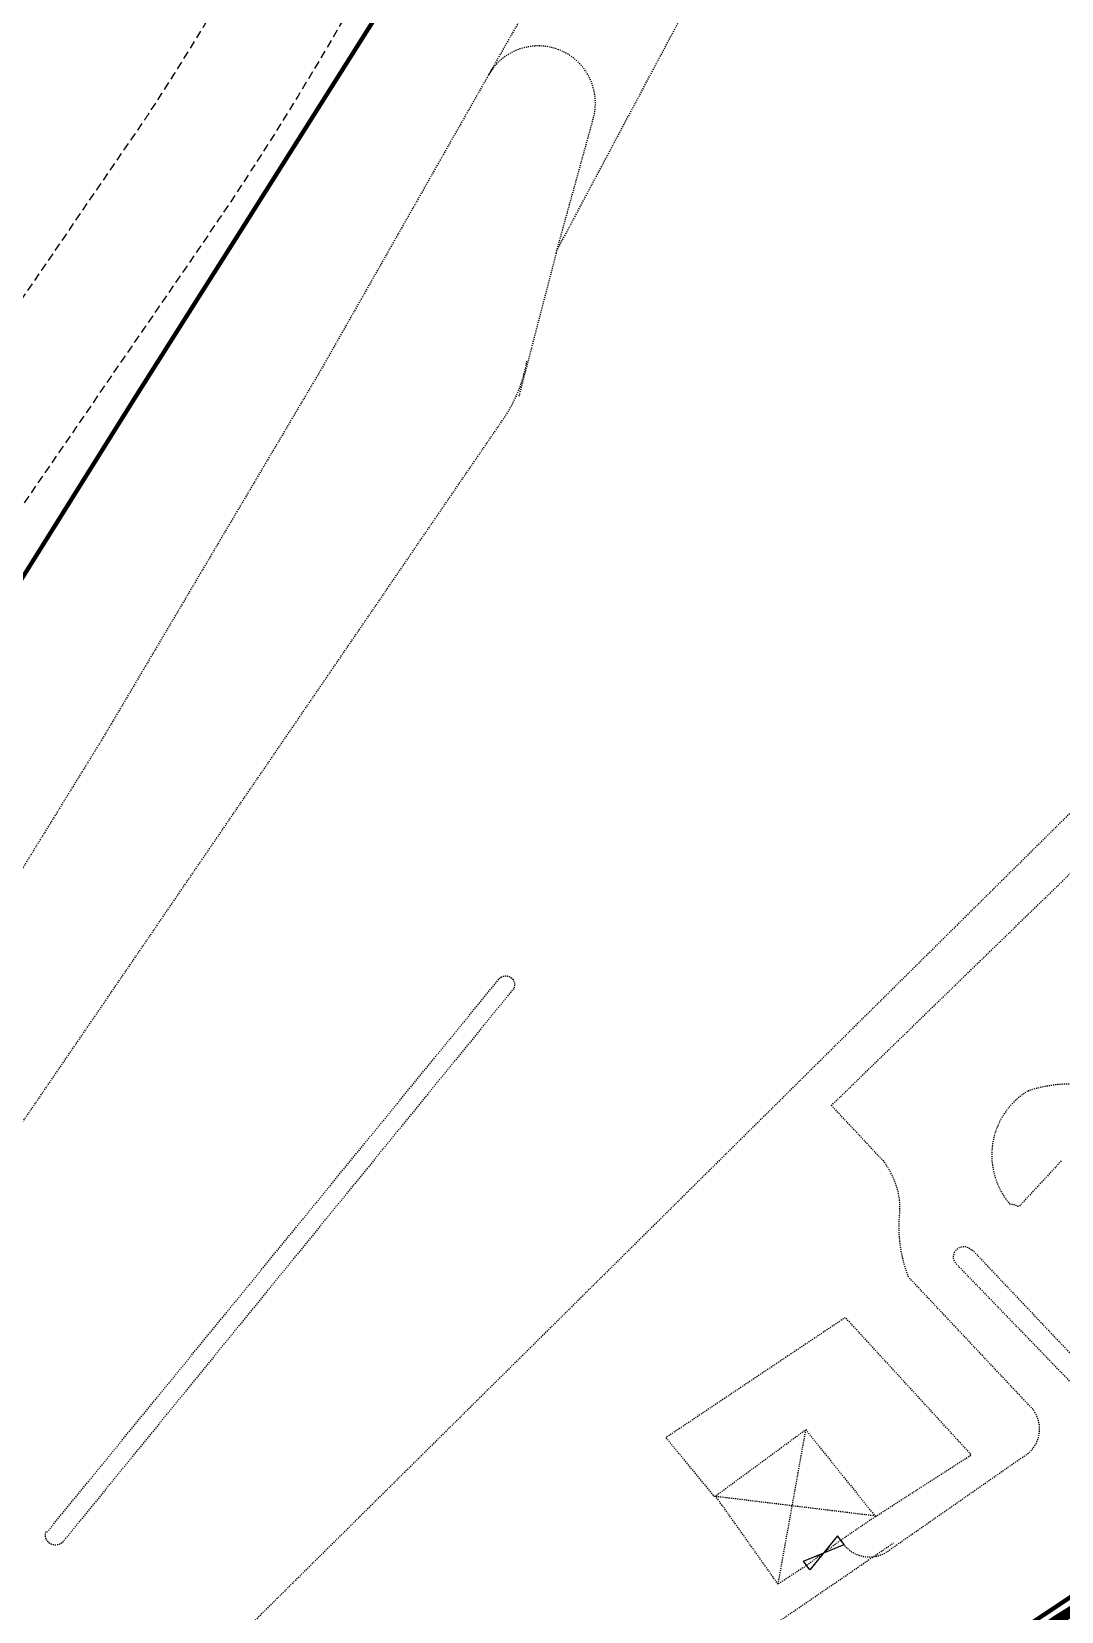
# Model space of a CAD drawing. Header units: millimetres. Extents: x 50357 to 985146, y 723188 to 1803594.
# Drawn here: x 834094 to 834189.3, y 820074.3 to 820220.6 of the extents above; entities that cross this region are included whole.
import ezdxf
from ezdxf.xclip import XClip

# ---------------------------------------------------------------- set-up
doc = ezdxf.new("R2010")
doc.units = ezdxf.units.MM
doc.header["$LTSCALE"] = 3
doc.header["$MEASUREMENT"] = 0
for name, pattern in [('DASHED', [19.05, 12.7, -6.35]), ('HIDDEN', [0.375, 0.25, -0.125]), ('PHANTOM', [2.5, 1.25, -0.25, 0.25, -0.25, 0.25, -0.25]), ('x-baseplan$0$DGN Style 2', [1.94727e-06, 0, -1.94727e-06])]:
    doc.linetypes.add(name, pattern=pattern)
doc.layers.add('00_Xref', color=7, linetype='Continuous')
doc.layers.add('_PARCEL BOUNDARY', color=10, linetype='DASHED')
doc.layers.add('DraftConditionLine_AtGradeRoad_20180809', color=7, linetype='Continuous', lineweight=0)
doc.layers.add('x-baseplan$0$AR-ROAD_AR_BS_MI_', color=7, linetype='Continuous', true_color=0x6d6d6d)

# ---------------------------------------------------------------- blocks, each defined once
blk = doc.blocks.new('x-baseplan')
at = {"layer": 'x-baseplan$0$AR-ROAD_AR_BS_MI_', "linetype": 'x-baseplan$0$DGN Style 2'}
for p, q in [((834282, 818204.91), (834285.45, 818217.4)), ((834282, 818204.91), (834278.52, 818191.56)), ((834305.1, 818096.03), (834311.56, 818087.99)), ((834302.54, 818081.73), (834297.38, 818089.02)), ((834311.55, 818087.98), (834308.34, 818085.79)), ((834308.34, 818085.79), (834305.17, 818083.45)), ((834305.17, 818083.45), (834302.52, 818081.72))]:
    blk.add_line(p, q, dxfattribs=at)
at = {"layer": 'x-baseplan$0$AR-ROAD_AR_BS_MI_', "linetype": 'ByBlock', "lineweight": -2}
for p, q in [((834308.05, 818086.2), (834305.48, 818083.05)), ((834308.65, 818085.39), (834308.05, 818086.2)), ((834304.89, 818083.86), (834308.65, 818085.39)), ((834305.48, 818083.05), (834304.89, 818083.86))]:
    blk.add_line(p, q, dxfattribs=at)
at = {"layer": 'x-baseplan$0$AR-ROAD_AR_BS_MI_', "linetype": 'x-baseplan$0$DGN Style 2', "flags": 128}
for points in [[(834296.64, 818266.97), (834296.61, 818266.86), (834296.57, 818266.74), (834296.54, 818266.62), (834296.51, 818266.5), (834296.49, 818266.38), (834296.44, 818266.16), (834294.52, 818261.04), (834292.5, 818255.94), (834290.39, 818250.88), (834288.2, 818245.86), (834285.92, 818240.88), (834283.55, 818235.94), (834279.81, 818228.56), (834260.26, 818194.18), (834240.1, 818160.14), (834218.88, 818125.7)], [(834282, 818204.91), (834282.05, 818205.13), (834311.22, 818259.88)], [(834212.44, 818095.01), (834277.13, 818189.59), (834277.26, 818189.78), (834277.38, 818189.98), (834277.51, 818190.17), (834277.63, 818190.37), (834277.74, 818190.57), (834277.86, 818190.78), (834277.97, 818190.98), (834278.07, 818191.19), (834278.17, 818191.4), (834278.27, 818191.61), (834278.37, 818191.82), (834278.46, 818192.03), (834278.55, 818192.25), (834278.63, 818192.47), (834278.71, 818192.68), (834278.78, 818192.9), (834278.86, 818193.12), (834278.92, 818193.35), (834278.99, 818193.57), (834279.05, 818193.79), (834279.11, 818194.02), (834279.16, 818194.25), (834279.21, 818194.47), (834279.29, 818194.91)], [(834344.62, 818162.09), (834344.39, 818162.07), (834343.83, 818162.01), (834343.27, 818161.93), (834342.72, 818161.85), (834342.16, 818161.76), (834341.61, 818161.66), (834341.06, 818161.55), (834340.51, 818161.43), (834339.96, 818161.3), (834339.42, 818161.16), (834338.87, 818161.01), (834338.33, 818160.85), (834333.7, 818157.18), (834236.42, 818060.84)], [(834307.47, 818126.03), (834344.61, 818162.08)], [(834234.87, 818086.54), (834276.77, 818137.81), (834276.78, 818137.82), (834276.79, 818137.83), (834276.81, 818137.84), (834276.82, 818137.85), (834276.83, 818137.86), (834276.84, 818137.87), (834276.85, 818137.88), (834276.86, 818137.89), (834276.88, 818137.89), (834276.89, 818137.9), (834276.9, 818137.91), (834276.91, 818137.92), (834276.93, 818137.92), (834276.94, 818137.93), (834276.95, 818137.94), (834276.96, 818137.94), (834276.98, 818137.95), (834276.99, 818137.96), (834277, 818137.96), (834277.02, 818137.97), (834277.03, 818137.97), (834277.04, 818137.98), (834277.06, 818137.98), (834277.07, 818137.99), (834277.09, 818137.99), (834277.1, 818138), (834277.11, 818138), (834277.13, 818138), (834277.14, 818138.01), (834277.16, 818138.01), (834277.17, 818138.01), (834277.18, 818138.02), (834277.2, 818138.02), (834277.21, 818138.02), (834277.23, 818138.02), (834277.24, 818138.02), (834277.26, 818138.03), (834277.27, 818138.03), (834277.28, 818138.03), (834277.3, 818138.03), (834277.31, 818138.03), (834277.33, 818138.03), (834277.34, 818138.03), (834277.36, 818138.03), (834277.37, 818138.03), (834277.39, 818138.03), (834277.4, 818138.03), (834277.41, 818138.03), (834277.43, 818138.02), (834277.44, 818138.02), (834277.46, 818138.02), (834277.47, 818138.02), (834277.49, 818138.01), (834277.5, 818138.01), (834277.51, 818138.01), (834277.53, 818138.01), (834277.54, 818138), (834277.56, 818138), (834277.57, 818137.99), (834277.58, 818137.99), (834277.6, 818137.99), (834277.61, 818137.98), (834277.63, 818137.98), (834277.64, 818137.97), (834277.65, 818137.96), (834277.67, 818137.96), (834277.68, 818137.95), (834277.69, 818137.95), (834277.71, 818137.94), (834277.72, 818137.93), (834277.73, 818137.93), (834277.74, 818137.92), (834277.76, 818137.91), (834277.77, 818137.9), (834277.78, 818137.9), (834277.79, 818137.89), (834277.8, 818137.88), (834277.82, 818137.87), (834277.83, 818137.86), (834277.84, 818137.86), (834277.85, 818137.85), (834277.86, 818137.84), (834277.87, 818137.83), (834277.88, 818137.82), (834277.9, 818137.81), (834277.91, 818137.8), (834277.92, 818137.79), (834277.93, 818137.78), (834277.94, 818137.77), (834277.95, 818137.76), (834277.96, 818137.75), (834277.97, 818137.73), (834277.97, 818137.72), (834277.98, 818137.71), (834277.99, 818137.7), (834278, 818137.69), (834278.01, 818137.68), (834278.02, 818137.67), (834278.03, 818137.65), (834278.03, 818137.64), (834278.04, 818137.63), (834278.05, 818137.62), (834278.06, 818137.6), (834278.06, 818137.59), (834278.07, 818137.58), (834278.08, 818137.57), (834278.08, 818137.55), (834278.09, 818137.54), (834278.09, 818137.53), (834278.1, 818137.51), (834278.1, 818137.5), (834278.11, 818137.49), (834278.11, 818137.47), (834278.12, 818137.46), (834278.12, 818137.44), (834278.13, 818137.43), (834278.13, 818137.42), (834278.14, 818137.4), (834278.14, 818137.39), (834278.14, 818137.37), (834278.15, 818137.36), (834278.15, 818137.35), (834278.15, 818137.33), (834278.15, 818137.32), (834278.15, 818137.3), (834278.16, 818137.29), (834278.16, 818137.27), (834278.16, 818137.26), (834278.16, 818137.25), (834278.16, 818137.23), (834278.16, 818137.22), (834278.16, 818137.2), (834278.16, 818137.19), (834278.16, 818137.17), (834278.16, 818137.16), (834278.16, 818137.14), (834278.16, 818137.13), (834278.16, 818137.11), (834278.15, 818137.1), (834278.15, 818137.09), (834278.15, 818137.07), (834278.15, 818137.06), (834278.15, 818137.04), (834278.14, 818137.03), (834278.14, 818137.01), (834278.14, 818137), (834278.13, 818136.99), (834278.13, 818136.97), (834278.13, 818136.96), (834278.12, 818136.94), (834278.12, 818136.93), (834278.11, 818136.92), (834278.11, 818136.9), (834278.1, 818136.89), (834278.09, 818136.87), (834236.39, 818085.7), (834236.38, 818085.68), (834236.37, 818085.67), (834236.36, 818085.66), (834236.35, 818085.65), (834236.34, 818085.63), (834236.33, 818085.62), (834236.32, 818085.61), (834236.3, 818085.6), (834236.29, 818085.59), (834236.28, 818085.58), (834236.27, 818085.57), (834236.25, 818085.56), (834236.24, 818085.55), (834236.23, 818085.54), (834236.21, 818085.53), (834236.2, 818085.52), (834236.19, 818085.51), (834236.17, 818085.5), (834236.16, 818085.49), (834236.15, 818085.48), (834236.13, 818085.47), (834236.12, 818085.46), (834236.1, 818085.46), (834236.09, 818085.45), (834236.07, 818085.44), (834236.06, 818085.43), (834236.04, 818085.43), (834236.03, 818085.42), (834236.01, 818085.41), (834236, 818085.41), (834235.98, 818085.4), (834235.97, 818085.4), (834235.95, 818085.39), (834235.94, 818085.39), (834235.92, 818085.38), (834235.9, 818085.38), (834235.89, 818085.37), (834235.87, 818085.37), (834235.86, 818085.37), (834235.84, 818085.36), (834235.82, 818085.36), (834235.81, 818085.36), (834235.79, 818085.35), (834235.78, 818085.35), (834235.76, 818085.35), (834235.74, 818085.35), (834235.73, 818085.35), (834235.71, 818085.35), (834235.69, 818085.35), (834235.68, 818085.35), (834235.66, 818085.35), (834235.64, 818085.35), (834235.63, 818085.35), (834235.61, 818085.35), (834235.59, 818085.35), (834235.58, 818085.35), (834235.56, 818085.35), (834235.55, 818085.35), (834235.53, 818085.35), (834235.51, 818085.36), (834235.5, 818085.36), (834235.48, 818085.36), (834235.46, 818085.37), (834235.45, 818085.37), (834235.43, 818085.37), (834235.42, 818085.38), (834235.4, 818085.38), (834235.39, 818085.39), (834235.37, 818085.39), (834235.35, 818085.4), (834235.34, 818085.4), (834235.32, 818085.41), (834235.31, 818085.41), (834235.29, 818085.42), (834235.28, 818085.43), (834235.26, 818085.43), (834235.25, 818085.44), (834235.23, 818085.45), (834235.22, 818085.46), (834235.2, 818085.46), (834235.19, 818085.47), (834235.18, 818085.48), (834235.16, 818085.49), (834235.15, 818085.5), (834235.13, 818085.51), (834235.12, 818085.52), (834235.11, 818085.52), (834235.09, 818085.53), (834235.08, 818085.54), (834235.07, 818085.55), (834235.05, 818085.57), (834235.04, 818085.58), (834235.03, 818085.59), (834235.02, 818085.6), (834235.01, 818085.61), (834234.99, 818085.62), (834234.98, 818085.63), (834234.97, 818085.64), (834234.96, 818085.66), (834234.95, 818085.67), (834234.94, 818085.68), (834234.93, 818085.69), (834234.92, 818085.71), (834234.91, 818085.72), (834234.9, 818085.73), (834234.89, 818085.75), (834234.88, 818085.76), (834234.87, 818085.77), (834234.86, 818085.79), (834234.85, 818085.8), (834234.84, 818085.82), (834234.84, 818085.83), (834234.83, 818085.84), (834234.82, 818085.86), (834234.81, 818085.87), (834234.81, 818085.89), (834234.8, 818085.9), (834234.79, 818085.92), (834234.79, 818085.93), (834234.78, 818085.95), (834234.77, 818085.96), (834234.77, 818085.98), (834234.76, 818086), (834234.76, 818086.01), (834234.75, 818086.03), (834234.75, 818086.04), (834234.75, 818086.06), (834234.74, 818086.07), (834234.74, 818086.09), (834234.73, 818086.11), (834234.73, 818086.12), (834234.73, 818086.14), (834234.73, 818086.16), (834234.72, 818086.17), (834234.72, 818086.19), (834234.72, 818086.2), (834234.72, 818086.22), (834234.72, 818086.24), (834234.72, 818086.25), (834234.72, 818086.27), (834234.72, 818086.29), (834234.72, 818086.3), (834234.72, 818086.32), (834234.72, 818086.34), (834234.72, 818086.35), (834234.72, 818086.37), (834234.72, 818086.39), (834234.72, 818086.4), (834234.73, 818086.42), (834234.73, 818086.43), (834234.73, 818086.45), (834234.73, 818086.47), (834234.74, 818086.48), (834234.74, 818086.5), (834234.74, 818086.51), (834234.75, 818086.53), (834234.75, 818086.55), (834234.76, 818086.56), (834234.87, 818086.54)], [(834325.67, 818127.37), (834325.98, 818127.49), (834326.18, 818127.55), (834326.39, 818127.61), (834326.6, 818127.67), (834326.8, 818127.72), (834327.01, 818127.77), (834327.22, 818127.81), (834327.43, 818127.85), (834327.64, 818127.89), (834327.85, 818127.92), (834328.06, 818127.95), (834328.27, 818127.97), (834328.48, 818128), (834328.7, 818128.01), (834328.91, 818128.03), (834329.12, 818128.04), (834329.34, 818128.05), (834329.55, 818128.05), (834329.76, 818128.05), (834329.98, 818128.04), (834330.19, 818128.04), (834330.4, 818128.03), (834330.61, 818128.01), (834330.83, 818127.99), (834331.04, 818127.97), (834331.25, 818127.94), (834331.46, 818127.91), (834331.67, 818127.88), (834331.88, 818127.84), (834332.09, 818127.8), (834332.3, 818127.75), (834332.51, 818127.71), (834332.71, 818127.65), (834332.92, 818127.6), (834333.13, 818127.54), (834333.33, 818127.48), (834333.45, 818127.28)], [(834325.66, 818127.37), (834325.55, 818127.3), (834325.45, 818127.24), (834325.35, 818127.17), (834325.25, 818127.1), (834325.15, 818127.03), (834325.05, 818126.96), (834324.96, 818126.88), (834324.86, 818126.8), (834324.77, 818126.73), (834324.68, 818126.65), (834324.59, 818126.57), (834324.5, 818126.48), (834324.41, 818126.4), (834324.33, 818126.31), (834324.24, 818126.23), (834324.16, 818126.14), (834324.08, 818126.05), (834324, 818125.96), (834323.92, 818125.87), (834323.84, 818125.77), (834323.77, 818125.68), (834323.7, 818125.58), (834323.62, 818125.48), (834323.56, 818125.38), (834323.49, 818125.28), (834323.42, 818125.18), (834323.36, 818125.08), (834323.29, 818124.97), (834323.23, 818124.87), (834323.17, 818124.76), (834323.12, 818124.66), (834323.06, 818124.55), (834323.01, 818124.44), (834322.96, 818124.33), (834322.91, 818124.22), (834322.86, 818124.11), (834322.81, 818124), (834322.77, 818123.88), (834322.73, 818123.77), (834322.69, 818123.65), (834322.65, 818123.54), (834322.61, 818123.42), (834322.58, 818123.31), (834322.55, 818123.19), (834322.52, 818123.07), (834322.49, 818122.95), (834322.47, 818122.84), (834322.44, 818122.72), (834322.42, 818122.6), (834322.4, 818122.48), (834322.39, 818122.36), (834322.37, 818122.24), (834322.36, 818122.12), (834322.35, 818122), (834322.34, 818121.87), (834322.33, 818121.75), (834322.33, 818121.63), (834322.33, 818121.51), (834322.32, 818121.39), (834322.33, 818121.27), (834322.33, 818121.15), (834322.34, 818121.03), (834322.34, 818120.91), (834322.36, 818120.78), (834322.37, 818120.66), (834322.38, 818120.54), (834322.4, 818120.42), (834322.42, 818120.3), (834322.44, 818120.18), (834322.46, 818120.07), (834322.49, 818119.95), (834322.51, 818119.83), (834322.54, 818119.71), (834322.57, 818119.59), (834322.61, 818119.48), (834322.64, 818119.36), (834322.68, 818119.25), (834322.72, 818119.13), (834322.76, 818119.02), (834322.8, 818118.9), (834322.85, 818118.79), (834322.9, 818118.68), (834322.94, 818118.57), (834323, 818118.46), (834323.05, 818118.35), (834323.1, 818118.24), (834323.16, 818118.13), (834323.22, 818118.03), (834323.28, 818117.92), (834323.34, 818117.82), (834323.41, 818117.72), (834323.47, 818117.61), (834323.54, 818117.51), (834323.61, 818117.41), (834323.68, 818117.32), (834323.75, 818117.22), (834323.83, 818117.12), (834323.9, 818117.03), (834323.98, 818116.94), (834324.07, 818116.83)], [(834308.35, 818085.79), (834308.5, 818085.57), (834308.53, 818085.53), (834308.56, 818085.49), (834308.59, 818085.45), (834308.62, 818085.4), (834308.65, 818085.36), (834308.69, 818085.32), (834308.72, 818085.28), (834308.75, 818085.24), (834308.79, 818085.2), (834308.83, 818085.17), (834308.86, 818085.13), (834308.9, 818085.09), (834308.94, 818085.06), (834308.98, 818085.02), (834309.02, 818084.99), (834309.06, 818084.95), (834309.1, 818084.92), (834309.14, 818084.88), (834309.18, 818084.85), (834309.22, 818084.82), (834309.27, 818084.79), (834309.31, 818084.76), (834309.35, 818084.73), (834309.4, 818084.7), (834309.44, 818084.68), (834309.49, 818084.65), (834309.53, 818084.62), (834309.58, 818084.6), (834309.63, 818084.57), (834309.68, 818084.55), (834309.72, 818084.53), (834309.77, 818084.51), (834309.82, 818084.49), (834309.87, 818084.47), (834309.92, 818084.45), (834309.97, 818084.43), (834310.02, 818084.41), (834310.07, 818084.39), (834310.12, 818084.38), (834310.17, 818084.36), (834310.22, 818084.35), (834310.27, 818084.34), (834310.32, 818084.32), (834310.37, 818084.31), (834310.42, 818084.3), (834310.47, 818084.29), (834310.53, 818084.28), (834310.58, 818084.28), (834310.63, 818084.27), (834310.68, 818084.26), (834310.74, 818084.26), (834310.79, 818084.25), (834310.84, 818084.25), (834310.89, 818084.25), (834310.95, 818084.25), (834311, 818084.25), (834311.05, 818084.25), (834311.1, 818084.25), (834311.16, 818084.25), (834311.21, 818084.25), (834311.26, 818084.26), (834311.31, 818084.26), (834311.37, 818084.27), (834311.42, 818084.28), (834311.47, 818084.28), (834311.52, 818084.29), (834311.57, 818084.3), (834311.63, 818084.31), (834311.68, 818084.32), (834311.73, 818084.34), (834311.78, 818084.35), (834311.83, 818084.36), (834311.88, 818084.38), (834311.93, 818084.4), (834311.98, 818084.41), (834312.03, 818084.43), (834312.08, 818084.45), (834312.13, 818084.47), (834312.18, 818084.49), (834312.23, 818084.51), (834312.27, 818084.53), (834312.32, 818084.55), (834312.37, 818084.58), (834312.42, 818084.6), (834312.5, 818084.65), (834325.25, 818093.54), (834325.3, 818093.56), (834325.34, 818093.59), (834325.39, 818093.61), (834325.43, 818093.64), (834325.47, 818093.67), (834325.51, 818093.7), (834325.56, 818093.73), (834325.6, 818093.76), (834325.64, 818093.79), (834325.68, 818093.82), (834325.72, 818093.86), (834325.75, 818093.89), (834325.79, 818093.93), (834325.83, 818093.96), (834325.87, 818094), (834325.9, 818094.03), (834325.94, 818094.07), (834325.97, 818094.11), (834326.01, 818094.14), (834326.04, 818094.18), (834326.08, 818094.22), (834326.11, 818094.26), (834326.14, 818094.3), (834326.17, 818094.34), (834326.2, 818094.38), (834326.23, 818094.43), (834326.26, 818094.47), (834326.29, 818094.51), (834326.31, 818094.55), (834326.34, 818094.6), (834326.37, 818094.64), (834326.39, 818094.69), (834326.42, 818094.73), (834326.44, 818094.78), (834326.46, 818094.82), (834326.48, 818094.87), (834326.5, 818094.92), (834326.52, 818094.96), (834326.54, 818095.01), (834326.56, 818095.06), (834326.58, 818095.11), (834326.6, 818095.16), (834326.61, 818095.2), (834326.63, 818095.25), (834326.64, 818095.3), (834326.66, 818095.35), (834326.67, 818095.4), (834326.68, 818095.45), (834326.69, 818095.5), (834326.7, 818095.55), (834326.71, 818095.6), (834326.72, 818095.65), (834326.72, 818095.7), (834326.73, 818095.75), (834326.74, 818095.81), (834326.74, 818095.86), (834326.74, 818095.91), (834326.75, 818095.96), (834326.75, 818096.01), (834326.75, 818096.06), (834326.75, 818096.11), (834326.75, 818096.16), (834326.75, 818096.21), (834326.75, 818096.27), (834326.74, 818096.32), (834326.74, 818096.37), (834326.73, 818096.42), (834326.73, 818096.47), (834326.72, 818096.52), (834326.71, 818096.57), (834326.7, 818096.62), (834326.69, 818096.67), (834326.68, 818096.72), (834326.67, 818096.77), (834326.66, 818096.82), (834326.65, 818096.87), (834326.63, 818096.92), (834326.62, 818096.97), (834326.6, 818097.02), (834326.58, 818097.07), (834326.57, 818097.12), (834326.55, 818097.16), (834326.53, 818097.21), (834326.51, 818097.26), (834326.49, 818097.3), (834326.47, 818097.35), (834326.44, 818097.4), (834326.42, 818097.44), (834326.4, 818097.49), (834326.37, 818097.53), (834326.35, 818097.58), (834326.32, 818097.62), (834326.29, 818097.66), (834326.27, 818097.71), (834326.24, 818097.75), (834326.21, 818097.79), (834326.18, 818097.83), (834326.15, 818097.87), (834326.12, 818097.92), (834326.08, 818097.96), (834326.05, 818097.99), (834326.02, 818098.03), (834325.98, 818098.07), (834325.95, 818098.11), (834325.91, 818098.15), (834325.88, 818098.18), (834325.83, 818098.23), (834314.62, 818110.15), (834314.54, 818110.36), (834314.46, 818110.57), (834314.39, 818110.78), (834314.32, 818111), (834314.26, 818111.21), (834314.2, 818111.43), (834314.14, 818111.65), (834314.09, 818111.87), (834314.04, 818112.09), (834313.99, 818112.31), (834313.95, 818112.53), (834313.91, 818112.75), (834313.88, 818112.97), (834313.85, 818113.2), (834313.82, 818113.42), (834313.8, 818113.64), (834313.78, 818113.87), (834313.76, 818114.09), (834313.75, 818114.32), (834313.75, 818114.54), (834313.74, 818114.77), (834313.74, 818114.99), (834313.75, 818115.22), (834313.76, 818115.44), (834313.77, 818115.67), (834313.79, 818115.89), (834313.8, 818116), (834313.81, 818116.11), (834313.81, 818116.22), (834313.82, 818116.33), (834313.82, 818116.44), (834313.82, 818116.55), (834313.82, 818116.66), (834313.82, 818116.77), (834313.82, 818116.88), (834313.81, 818116.99), (834313.8, 818117.1), (834313.79, 818117.21), (834313.78, 818117.31), (834313.77, 818117.42), (834313.75, 818117.53), (834313.73, 818117.64), (834313.72, 818117.75), (834313.69, 818117.86), (834313.67, 818117.96), (834313.65, 818118.07), (834313.62, 818118.18), (834313.59, 818118.28), (834313.56, 818118.39), (834313.53, 818118.49), (834313.49, 818118.6), (834313.46, 818118.7), (834313.42, 818118.8), (834313.35, 818118.97), (834313.29, 818119.13), (834313.22, 818119.29), (834313.15, 818119.45), (834313.07, 818119.61), (834312.99, 818119.76), (834312.91, 818119.92), (834312.83, 818120.07), (834312.74, 818120.23), (834312.65, 818120.38), (834312.56, 818120.53), (834312.47, 818120.67), (834312.46, 818120.69), (834312.45, 818120.71), (834312.44, 818120.72), (834312.43, 818120.74), (834312.42, 818120.75), (834312.41, 818120.77), (834312.4, 818120.79), (834312.39, 818120.8), (834312.38, 818120.82), (834312.37, 818120.83), (834312.36, 818120.85), (834312.35, 818120.86), (834312.33, 818120.87), (834312.32, 818120.89), (834312.31, 818120.9), (834312.3, 818120.92), (834312.28, 818120.93), (834312.27, 818120.94), (834312.26, 818120.96), (834312.24, 818120.97), (834312.23, 818120.98), (834312.21, 818120.99), (834312.2, 818121), (834312.19, 818121.02), (834312.17, 818121.03), (834312.16, 818121.04), (834312.14, 818121.05), (834307.48, 818126.04)], [(834328.76, 818120.9), (834324.84, 818116.67), (834324.77, 818116.69), (834324.71, 818116.72), (834324.65, 818116.74), (834324.58, 818116.77), (834324.52, 818116.79), (834324.45, 818116.81), (834324.39, 818116.83), (834324.32, 818116.85), (834324.26, 818116.87), (834324.19, 818116.88), (834324.13, 818116.9), (834324.06, 818116.91), (834323.99, 818116.92), (834324.07, 818116.83)], [(834320.52, 818112.67), (834330.77, 818101.84), (834330.89, 818101.57), (834330.93, 818101.27), (834330.86, 818100.98), (834330.71, 818100.73), (834330.48, 818100.53), (834330.21, 818100.42), (834329.91, 818100.4), (834329.52, 818100.53), (834319.05, 818111.36), (834318.88, 818111.6), (834318.79, 818111.88), (834318.79, 818112.18), (834318.89, 818112.47), (834319.07, 818112.71), (834319.31, 818112.88), (834319.59, 818112.97), (834319.89, 818112.97), (834320.18, 818112.88), (834320.47, 818112.64)], [(834311.56, 818087.99), (834320.43, 818093.7), (834308.77, 818106.41), (834292.16, 818095.29), (834296.58, 818089.9)], [(834297.37, 818089.01), (834296.75, 818089.89), (834305.09, 818096.02)], [(834305.09, 818096.02), (834302.52, 818081.72)], [(834296.58, 818089.9), (834311.45, 818088.08)]]:
    blk.add_lwpolyline(points, dxfattribs=at)
at = {"layer": 'x-baseplan$0$AR-ROAD_AR_BS_MI_', "linetype": 'x-baseplan$0$DGN Style 2'}
blk.add_arc((834280.35, 818218.81), 5.29, 344.5942, 150.3756, dxfattribs=at)
blk.add_open_spline([(834217.16, 818123.01), (834207.97, 818108.73), (834203.01, 818100.94), (834198.06, 818093.15), (834190.62, 818081.99), (834182.3, 818069.51), (834173.97, 818057.03), (834172.72, 818055.14), (834172.44, 818054.65), (834171.88, 818053.67), (834171.38, 818052.72), (834170.77, 818051.37), (834170.42, 818050.51), (834170.28, 818050.12), (834170.23, 818049.92), (834170.19, 818049.72), (834170.14, 818049.49), (834169.74, 818048.4), (834169.42, 818047.3), (834168.84, 818044.68), (834168.59, 818042.67), (834168.57, 818039.77), (834168.68, 818038.3), (834168.81, 818037.28), (834168.89, 818036.75), (834169.04, 818035.78), (834169.24, 818034.82), (834169.45, 818033.9), (834169.58, 818033.39), (834169.71, 818032.88), (834169.9, 818032.21), (834170.19, 818031.2), (834170.69, 818029.81), (834171.03, 818028.91), (834171.4, 818028.04), (834171.78, 818027.15), (834172.27, 818026.17), (834172.54, 818025.66), (834173.27, 818024.36), (834174.13, 818023.08), (834175.87, 818020.97), (834176.82, 818019.99), (834178.14, 818018.82), (834178.57, 818018.47), (834179.74, 818017.57), (834180.76, 818016.89), (834182.31, 818016), (834183.08, 818015.6), (834183.86, 818015.19), (834184.88, 818014.7), (834185.91, 818014.23), (834187.24, 818013.67), (834188, 818013.38), (834189.35, 818012.87), (834190.12, 818012.62), (834190.98, 818012.34), (834191.52, 818012.19), (834192.05, 818012.05), (834192.9, 818011.86), (834193.86, 818011.69), (834195.59, 818011.53), (834196.73, 818011.51), (834198.12, 818011.6), (834199.27, 818011.69), (834200.93, 818011.93), (834201.95, 818012.12), (834203.03, 818012.35), (834203.99, 818012.58), (834205.45, 818013.01), (834207.14, 818013.56), (834208.4, 818014.1), (834209.52, 818014.66), (834210.66, 818015.27), (834211.75, 818015.98), (834212.64, 818016.64), (834212.85, 818016.8), (834213.05, 818016.96), (834213.38, 818017.18), (834235.42, 818032.28), (834257.46, 818047.37), (834313.23, 818085.55)], degree=3, knots=[0, 0, 0, 0, 0.118549, 0.119922, 0.119922, 0.292667, 0.314758, 0.314758, 0.322104, 0.322104, 0.329451, 0.336081, 0.341297, 0.341488, 0.341488, 0.343923, 0.344155, 0.344618, 0.358987, 0.358987, 0.379393, 0.385178, 0.39664, 0.398543, 0.398543, 0.403565, 0.411326, 0.411326, 0.415739, 0.418174, 0.418174, 0.424794, 0.431794, 0.437349, 0.437349, 0.444091, 0.44981, 0.451582, 0.451582, 0.469286, 0.471423, 0.487063, 0.487063, 0.494301, 0.494301, 0.506246, 0.510156, 0.517505, 0.517505, 0.52162, 0.532201, 0.532201, 0.540333, 0.542782, 0.550898, 0.550898, 0.554553, 0.55809, 0.55809, 0.565833, 0.570707, 0.580657, 0.580657, 0.588819, 0.595598, 0.602376, 0.602376, 0.609847, 0.615173, 0.622211, 0.632923, 0.632923, 0.638514, 0.649735, 0.649735, 0.652952, 0.653071, 0.653071, 0.658133, 1, 1, 1, 1], dxfattribs=at)
blk = doc.blocks.new('PARCEL BOUNDARY')
at = {"layer": '_PARCEL BOUNDARY', "ltscale": 0.2, "const_width": 400}
for points in [[(834011285, 817656779), (834240035, 817656948), (834328826, 817784526), (834366572, 817758378), (834355826, 817743212), (834346055, 817728583), (834340896, 817721209), (834331155, 817706998), (834340389, 817700245), (834336624, 817694857), (834328547, 817682538), (834322058, 817673971, -0.1752059), (834315237, 817671365), (834306349, 817672952, 0.2323257), (834293229, 817668130, 0.1362325), (834285961, 817655424), (834277176, 817635418), (834270995, 817622574), (834264654, 817611081), (834252662, 817592098), (834242750, 817576451), (834230030, 817556108)], [(834310419, 817452901), (834352558, 817480871, 0.0821189), (834360568, 817486915, -0.0111337), (834370062, 817495444), (834378808, 817503845), (834383625, 817499192), (834387460, 817502803), (834394780, 817509960), (834415092, 817529477), (834423246, 817537222), (834426223, 817537204), (834428346, 817541474, -0.6859753), (834433832, 817540361, -0.0959867), (834433770, 817537696), (834438280, 817554903), (834459677, 817560069, -0.2423535), (834444628, 817513801), (834495220, 817517337)]]:
    blk.add_lwpolyline(points, format="xyb", dxfattribs=at)

msp = doc.modelspace()

# ---------------------------------------------------------------- linework, layer by layer
at = {"linetype": 'HIDDEN', "flags": 128}
msp.add_lwpolyline([(834055.4758, 820140.9036), (834073.4124, 820167.0705, 0.00031499), (834077.6282, 820173.2208), (834104.439, 820212.3913, 0.01131532), (834104.8608, 820213.0075, 0.02972222), (834121.8751, 820242.8503), (834139.3474, 820278.2281, -0.03735431), (834155.3407, 820305.3117), (834189.6398, 820354.5868, 0.41523904), (834187.7474, 820365.0421), (834184.3135, 820367.4145), (834192.8831, 820379.7258), (834221.3303, 820360.0718), (834214.6977, 820350.6765), (834213.8433, 820351.2668, 0.41318883), (834198.5624, 820348.501), (834164.2047, 820299.1417, 0.03735431), (834149.0308, 820273.4456), (834131.5585, 820238.0679, -0.03583328), (834109.8346, 820201.023), (834086.5363, 820167.1146), (834064.3812, 820134.7935)], format="xyb", dxfattribs=at)
at = {"layer": 'DraftConditionLine_AtGradeRoad_20180809', "linetype": 'PHANTOM', "ltscale": 0.3, "const_width": 1, "flags": 128}
msp.add_lwpolyline([(834301.7853, 820165.7243), (834301.8064, 820165.0595), (834301.8159, 820164.3945), (834301.8138, 820163.7294), (834301.8001, 820163.0644), (834301.7747, 820162.3998), (834301.7378, 820161.7358), (834301.6893, 820161.0724), (834301.6293, 820160.4101), (834301.5576, 820159.7488), (834301.4745, 820159.0889), (834301.3798, 820158.4306), (834301.2737, 820157.774), (834301.1561, 820157.1194), (834301.0272, 820156.4669), (834300.8868, 820155.8168), (834300.7351, 820155.1693), (834300.5722, 820154.5244), (834300.398, 820153.8825), (834300.2127, 820153.2438), (834300.0162, 820152.6084), (834299.8087, 820151.9765), (834299.5901, 820151.3483), (834299.3607, 820150.7241), (834299.1204, 820150.1039), (834298.8692, 820149.488), (834298.6074, 820148.8766), (834298.335, 820148.2699), (834298.052, 820147.668), (834297.7585, 820147.0711), (834297.4547, 820146.4795), (834297.1406, 820145.8932), (834296.8163, 820145.3126), (834296.4819, 820144.7376), (834296.1376, 820144.1686), (834295.7833, 820143.6057), (834295.4193, 820143.0491), (834295.0457, 820142.4989), (834294.6625, 820141.9553), (834294.2698, 820141.4184), (834293.8679, 820140.8885), (834293.4567, 820140.3657), (834293.0365, 820139.8502), (834292.6074, 820139.342), (834292.1695, 820138.8415), (834292.1694, 820138.8413), (834290.1651, 820136.8526), (834288.1265, 820134.8992), (834286.054, 820132.9817), (834283.9485, 820131.1006), (834281.8104, 820129.2566), (834279.6405, 820127.4501), (834277.4393, 820125.6818), (834275.2077, 820123.9522), (834272.9462, 820122.2618), (834270.6555, 820120.6111), (834268.3364, 820119.0007), (834265.9895, 820117.431), (834263.6156, 820115.9024), (834261.2153, 820114.4156), (834258.7895, 820112.9708), (834256.3389, 820111.5686), (834253.8641, 820110.2094), (834251.366, 820108.8936), (834250.2584, 820108.3279, 0.0292121), (834224.435, 820095.8033, 0.02526117), (834120.192, 820025.4198), (834083.5263, 819999.2796), (834082.9256, 819998.7875), (834082.3163, 819998.3061), (834081.6987, 819997.8353), (834081.073, 819997.3754), (834080.4394, 819996.9264), (834079.798, 819996.4886), (834079.1491, 819996.0621), (834078.4929, 819995.6469), (834077.8295, 819995.2433), (834077.1592, 819994.8513), (834076.4821, 819994.471), (834075.7985, 819994.1026), (834075.1085, 819993.7462), (834074.4125, 819993.402), (834073.7105, 819993.0699), (834073.0029, 819992.7501), (834072.2898, 819992.4427), (834071.5714, 819992.1478), (834070.848, 819991.8655), (834070.1198, 819991.5958), (834069.3869, 819991.3389), (834068.6497, 819991.0949), (834067.9084, 819990.8637), (834067.1631, 819990.6455), (834066.4142, 819990.4404), (834065.6618, 819990.2483), (834064.9061, 819990.0694), (834064.1474, 819989.9038), (834063.386, 819989.7514), (834062.622, 819989.6123), (834061.8557, 819989.4865), (834061.0873, 819989.3742), (834060.3171, 819989.2752), (834059.5453, 819989.1898), (834058.7721, 819989.1178), (834057.9977, 819989.0593), (834057.2225, 819989.0144), (834056.4466, 819988.983), (834055.6702, 819988.9651), (834054.8937, 819988.9608), (834054.1172, 819988.97), (834053.341, 819988.9928), (834052.5653, 819989.0291), (834051.7904, 819989.079), (834051.0164, 819989.1424), (834050.2437, 819989.2193), (834049.4724, 819989.3096), (834048.7028, 819989.4134), (834047.9352, 819989.5306), (834047.1697, 819989.6612), (834046.4066, 819989.8051), (834045.6461, 819989.9624), (834044.8885, 819990.1328), (834044.134, 819990.3165), (834043.3828, 819990.5133), (834042.6352, 819990.7232), (834041.8913, 819990.9461), (834041.1515, 819991.182), (834040.4158, 819991.4307), (834039.6847, 819991.6923), (834038.9582, 819991.9665), (834038.2365, 819992.2534), (834037.5201, 819992.5528), (834036.8089, 819992.8648), (834036.1033, 819993.189), (834035.4035, 819993.5255), (834034.7096, 819993.8742), (834034.0219, 819994.235), (834033.3407, 819994.6077), (834032.666, 819994.9922), (834031.9982, 819995.3885), (834031.3374, 819995.7963), (834030.6837, 819996.2156), (834030.0376, 819996.6463), (834029.399, 819997.0881), (834028.7682, 819997.5411), (834028.1455, 819998.005), (834027.5309, 819998.4796), (834026.9247, 819998.965), (834026.327, 819999.4608), (834025.7382, 819999.967), (834025.1582, 820000.4834), (834024.5873, 820001.0098), (834024.0257, 820001.5462), (834023.4736, 820002.0922), (834022.9311, 820002.6478), (834022.6848, 820002.9065), (834022.1376, 820003.5218), (834021.6012, 820004.1465), (834021.0758, 820004.7804), (834020.5616, 820005.4234), (834020.0586, 820006.0754), (834019.5671, 820006.7359), (834019.0872, 820007.405), (834018.6191, 820008.0823), (834018.1628, 820008.7678), (834017.7186, 820009.461), (834017.2866, 820010.1619), (834016.8668, 820010.8703), (834016.4595, 820011.5858), (834016.0647, 820012.3084), (834015.6826, 820013.0377), (834015.3133, 820013.7736), (834014.9569, 820014.5159), (834014.6135, 820015.2642), (834014.2832, 820016.0184), (834013.9661, 820016.7783), (834013.6623, 820017.5436), (834013.3719, 820018.3141), (834013.095, 820019.0895), (834012.8317, 820019.8696), (834012.5821, 820020.6542), (834012.3462, 820021.4431), (834012.1241, 820022.2359), (834011.9158, 820023.0325), (834011.7215, 820023.8327), (834011.5412, 820024.636), (834011.3749, 820025.4425), (834011.2227, 820026.2516), (834011.0847, 820027.0634), (834010.9609, 820027.8774), (834010.8513, 820028.6934), (834010.7559, 820029.5113), (834010.6749, 820030.3306), (834010.6081, 820031.1513), (834010.5557, 820031.973), (834010.5176, 820032.7955), (834010.4939, 820033.6185), (834010.4846, 820034.4418), (834010.4896, 820035.2652), (834010.509, 820036.0883), (834010.5427, 820036.911), (834010.5908, 820037.733), (834010.6533, 820038.554), (834010.7301, 820039.3738), (834010.8211, 820040.1921), (834010.9265, 820041.0087), (834011.046, 820041.8234), (834011.1798, 820042.6358), (834011.3277, 820043.4458), (834011.4898, 820044.253), (834011.6659, 820045.0574), (834011.856, 820045.8585), (834012.06, 820046.6562), (834012.278, 820047.4502), (834012.5098, 820048.2403), (834012.7553, 820049.0262), (834013.0145, 820049.8077), (834013.2873, 820050.5845), (834013.5737, 820051.3565), (834013.8734, 820052.1234), (834014.1865, 820052.8849), (834014.5129, 820053.6409), (834014.7129, 820054.0871), (834016.5676, 820057.4474), (834018.4807, 820060.7748), (834020.4516, 820064.0683), (834022.4797, 820067.3269), (834024.5643, 820070.5497), (834024.8411, 820070.9685), (834046.0195, 820103.8268), (834046.4099, 820104.4038), (834046.8102, 820104.974), (834047.2205, 820105.537), (834047.6405, 820106.0929), (834048.0701, 820106.6413), (834048.5093, 820107.1821), (834048.9578, 820107.7152), (834049.4156, 820108.2404), (834049.8824, 820108.7575), (834050.3582, 820109.2664), (834050.8428, 820109.7669), (834051.3361, 820110.2588), (834051.8379, 820110.7421), (834052.348, 820111.2166), (834052.8664, 820111.682), (834053.3928, 820112.1384), (834053.9271, 820112.5855), (834054.2867, 820112.8776, 0.1973975), (834059.4818, 820122.8267), (834059.5323, 820123.1662), (834059.5887, 820123.5048), (834059.651, 820123.8423), (834059.7192, 820124.1787), (834059.7932, 820124.5138), (834059.8731, 820124.8476), (834059.9588, 820125.18), (834060.0503, 820125.5108), (834060.1475, 820125.84), (834060.2505, 820126.1674), (834060.3592, 820126.493), (834060.4735, 820126.8166), (834060.5935, 820127.1382), (834060.719, 820127.4576), (834060.8501, 820127.7748), (834060.9868, 820128.0897), (834061.1289, 820128.4021), (834061.2764, 820128.712), (834061.4293, 820129.0193), (834061.5876, 820129.3239), (834061.7512, 820129.6256), (834061.92, 820129.9245), (834062.0939, 820130.2204), (834062.2731, 820130.5131), (834062.4573, 820130.8027), (834062.6465, 820131.0891), (834062.8407, 820131.3721), (834062.8863, 820131.437), (834064.9306, 820134.4165), (834057.9288, 820139.2205), (834057.9222, 820139.225), (834054.9634, 820141.2551), (834054.8205, 820141.1873), (834054.6764, 820141.1221), (834054.5312, 820141.0593), (834054.3849, 820140.9991), (834054.2376, 820140.9415), (834054.0893, 820140.8865), (834053.9401, 820140.834), (834053.79, 820140.7842), (834053.639, 820140.737), (834053.4873, 820140.6924), (834053.3348, 820140.6505), (834053.1815, 820140.6112), (834053.0276, 820140.5746), (834052.8731, 820140.5408), (834052.7181, 820140.5096), (834052.5625, 820140.4811), (834052.4064, 820140.4554), (834052.2499, 820140.4324), (834052.0931, 820140.4121), (834051.9359, 820140.3945), (834051.7784, 820140.3797), (834051.6207, 820140.3677), (834051.4628, 820140.3584), (834051.3048, 820140.3519), (834051.1466, 820140.3481), (834050.9885, 820140.3471), (834050.8303, 820140.3488), (834050.6722, 820140.3533), (834050.5142, 820140.3606), (834050.3563, 820140.3706), (834050.1987, 820140.3834), (834050.0413, 820140.3989), (834049.8841, 820140.4172), (834049.7274, 820140.4382), (834049.571, 820140.4619), (834049.4151, 820140.4884), (834049.2596, 820140.5176), (834049.1047, 820140.5495), (834048.9503, 820140.5841), (834048.7966, 820140.6213), (834048.6436, 820140.6613), (834048.5401, 820140.6899), (834046.743, 820140.9813), (834044.9251, 820141.0788, 0.49426071), (834028.5347, 820119.5641), (834028.6161, 820119.2745), (834028.6925, 820118.9836), (834028.7638, 820118.6914), (834028.83, 820118.398), (834028.891, 820118.1035), (834028.9469, 820117.808), (834028.9977, 820117.5115), (834029.0432, 820117.2142), (834029.0836, 820116.9162), (834029.1187, 820116.6175), (834029.1487, 820116.3182), (834029.1734, 820116.0184), (834029.1928, 820115.7183), (834029.2071, 820115.4179), (834029.2161, 820115.1172), (834029.2198, 820114.8165), (834029.2183, 820114.5157), (834029.2115, 820114.215), (834029.1995, 820113.9145), (834029.1823, 820113.6142), (834029.1598, 820113.3143), (834029.132, 820113.0148), (834029.0991, 820112.7158), (834029.0609, 820112.4175), (834029.0176, 820112.1198), (834028.969, 820111.823), (834028.9153, 820111.5271), (834028.8564, 820111.2321), (834028.7924, 820110.9382), (834028.7233, 820110.6455), (834028.6491, 820110.3541), (834028.5698, 820110.0639), (834028.4854, 820109.7752), (834028.396, 820109.4881), (834028.3016, 820109.2025), (834028.2023, 820108.9186), (834028.098, 820108.6365), (834027.9888, 820108.3562), (834027.8747, 820108.0779), (834027.7558, 820107.8017), (834027.6321, 820107.5275), (834027.5036, 820107.2556), (834027.3704, 820106.9859), (834027.2325, 820106.7186), (834027.09, 820106.4537), (834026.9428, 820106.1914), (834026.7911, 820105.9317), (834026.6349, 820105.6747), (834026.4743, 820105.4204), (834026.3092, 820105.169), (834026.2842, 820105.1317), (834000.6989, 820070.788, 0.32210851), (833999.94, 819994.9607, 0.4344415), (834097.1928, 819981.1228), (834124.5585, 820002.9662), (834135.5001, 820011.4276), (834146.5877, 820019.6967), (834157.8179, 820027.7711), (834169.1873, 820035.6482), (834180.6925, 820043.3258), (834192.3299, 820050.8013), (834192.3618, 820050.8214), (834227.0188, 820074.3396), (834234.052, 820078.8229), (834240.8891, 820082.2829), (834244.6467, 820084.1212, 0.01189914), (834261.3713, 820092.1615, 0.03765895), (834282.1001, 820104.9732, 0.01563381), (834305.1531, 820123.9028, 0.24235352), (834320.2021, 820170.1708)], format="xyb", dxfattribs=at)

# ---------------------------------------------------------------- block references
at = {"layer": '00_Xref'}
ref = msp.add_blockref('x-baseplan', (-139.4749, 1995.1308), dxfattribs=at)
XClip(ref).set_block_clipping_path([(834202.6502530554, 818417.8441569643), (834906.8781916734, 818467.0750907004), (834956.2582314801, 817760.714252038), (834252.0302928621, 817711.483318302)])
at = {"layer": '_PARCEL BOUNDARY', "ltscale": 0.2, "xscale": 0.001, "yscale": 0.001, "zscale": 0.001, "rotation": 359.998908534026}
msp.add_blockref('PARCEL BOUNDARY', (-154.8035, 2626.0798, -0.0001), dxfattribs=at)

doc.saveas('drawing.dxf')
